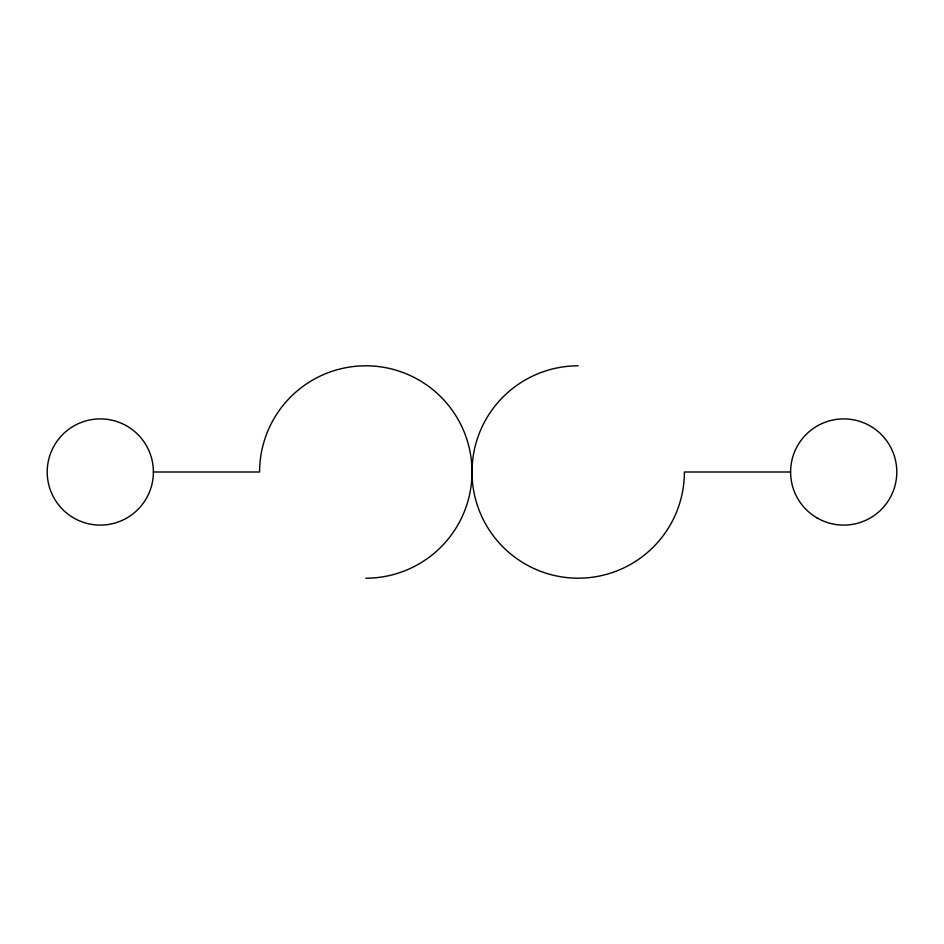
<?xml version="1.0" encoding="UTF-8"?>
<svg xmlns="http://www.w3.org/2000/svg" width="944" height="944" viewBox="0 0 944 944"><rect width="100%" height="100%" fill="white"/><g stroke="black" fill="none" stroke-linecap="round" stroke-linejoin="round"><path stroke-width="1.42" d="M153.4 472A53.1 53.1 0 0 0 73.75 426.015A53.1 53.1 0 0 0 73.75 517.985A53.1 53.1 0 0 0 153.4 472L259.6 472A106.2 106.2 0 0 1 365.8 365.8A106.2 106.2 0 0 1 472 472A106.188 106.188 0 0 0 578.2 578.188A106.188 106.188 0 0 0 684.388 472L790.6 472M578.2 365.812A106.188 106.188 0 0 0 472.012 472A106.2 106.2 0 0 1 365.8 578.2M817.15 517.985A53.1 53.1 0 0 0 896.8 472A53.1 53.1 0 0 0 817.15 426.015A53.1 53.1 0 0 0 817.15 517.985"/></g></svg>
